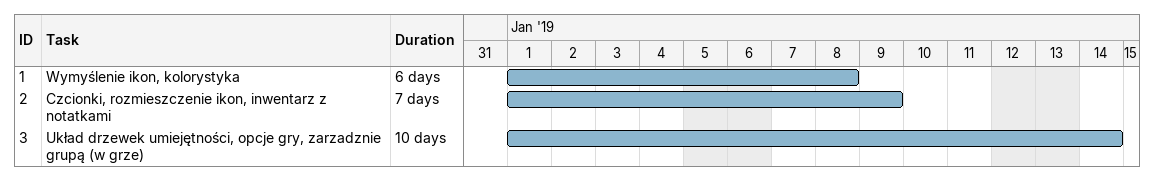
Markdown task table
| ID | Task | Duration | Start | Finish |
|---|---|---|---|---|
| 1 | Wymyślenie ikon, kolorystyka | 6d | 2019-01-01 | 2019-01-08 |
| 2 | Czcionki, rozmieszczenie ikon, inwentarz z notatkami | 7d | 2019-01-01 | 2019-01-09 |
| 3 | Układ drzewek umiejętności, opcje gry, zarzadznie grupą (w grze) | 10d | 2019-01-01 | 2019-01-14 |
